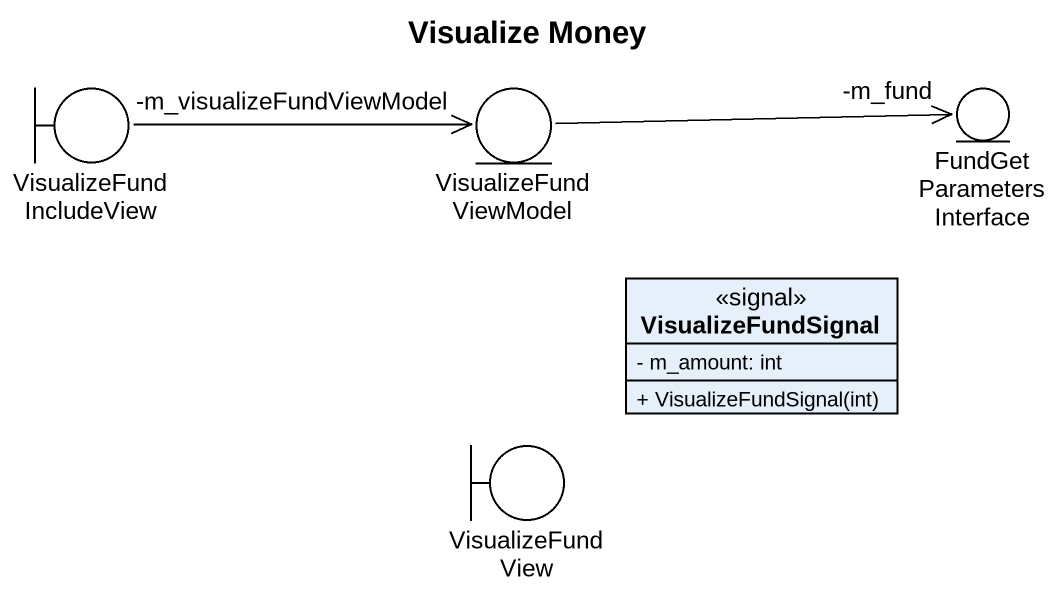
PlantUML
@startuml
title Visualize Money
allowmixing
hide circle
hide empty members
skinparam classAttributeIconSize 0
boundary VisualizeFundIncludeView
entity VisualizeFundViewModel
entity FundGetParametersInterface
class VisualizeFundSignal <<signal>> {
  - m_amount: int
  + VisualizeFundSignal(int)
}
boundary VisualizeFundView
VisualizeFundIncludeView -right-> "-m_visualizeFundViewModel" VisualizeFundViewModel
VisualizeFundViewModel -right-> "-m_fund" FundGetParametersInterface
@enduml
